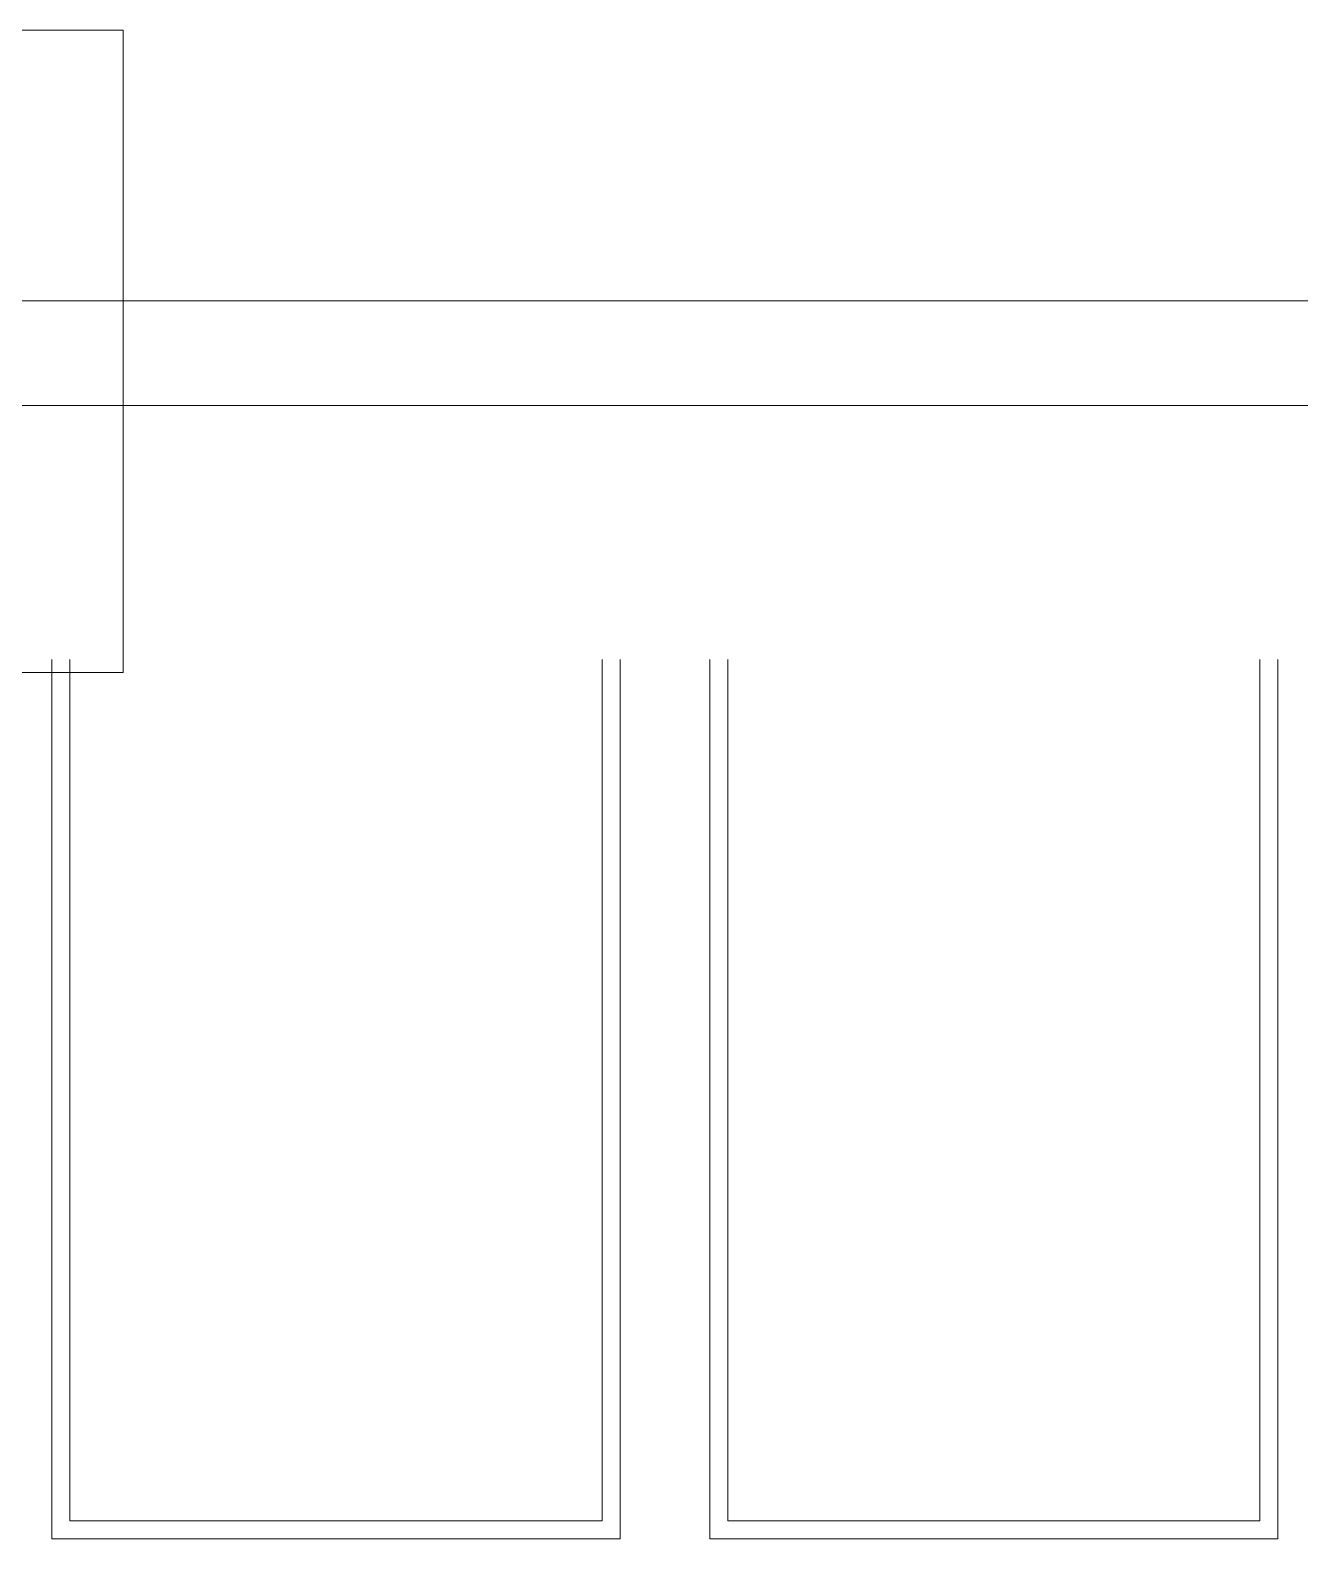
# Model space of a CAD drawing. Header units: metres. Extents: x -175 to 101, y -7 to 93.
# Drawn here: x 24.65 to 28.93, y 16.37 to 21.41 of the extents above; entities that cross this region are included whole.
import ezdxf

# ---------------------------------------------------------------- set-up
doc = ezdxf.new("R2010")
doc.units = ezdxf.units.M
doc.layers.add('DC_LINEA', color=251, linetype='Continuous', lineweight=9)
doc.layers.add('DG_MURO', color=251, linetype='Continuous', lineweight=0)
doc.layers.add('DC_TRANSPARENTE', color=251, linetype='Continuous', lineweight=9, transparency=0.4)

msp = doc.modelspace()

# ---------------------------------------------------------------- linework, layer by layer
at = {"layer": 'DC_LINEA', "linetype": 'Continuous'}
msp.add_line((28.9255, 20.1596), (22.6255, 20.1596), dxfattribs=at)
at = {"layer": 'DC_LINEA', "ltscale": 0.2}
msp.add_lwpolyline([(22.6255, 20.5096), (28.9255, 20.5096)], dxfattribs=at)
at = {"layer": 'DC_TRANSPARENTE', "linetype": 'Continuous'}
for points in [[(24.7255, 19.3106), (24.7255, 16.371), (26.6255, 16.371), (26.6255, 19.3106)], [(24.7855, 19.3106), (24.7855, 16.431), (26.5655, 16.431), (26.5655, 19.3106)], [(26.9255, 19.3106), (26.9255, 16.371), (28.8255, 16.371), (28.8255, 19.3106)], [(26.9855, 19.3106), (26.9855, 16.431), (28.7655, 16.431), (28.7655, 19.3106)]]:
    msp.add_lwpolyline(points, dxfattribs=at)
at = {"layer": 'DG_MURO', "linetype": 'Continuous'}
msp.add_lwpolyline([(21.6758, 21.4149), (24.9641, 21.4149), (24.9641, 19.2675), (21.6758, 19.2675)], close=True, dxfattribs=at)

doc.saveas('drawing.dxf')
